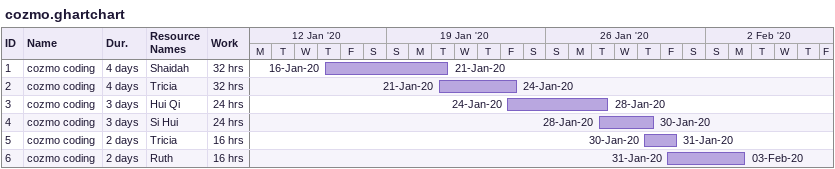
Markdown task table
cozmo.ghartchart

| ID | Task | Duration | Start | Finish | Resources | Work (h) |
|---|---|---|---|---|---|---|
| 1 | cozmo coding | 4d | 2020-01-16 | 2020-01-21 | Shaidah | 32 |
| 2 | cozmo coding | 4d | 2020-01-21 | 2020-01-24 | Tricia | 32 |
| 3 | cozmo coding | 3d | 2020-01-24 | 2020-01-28 | Hui Qi | 24 |
| 4 | cozmo coding | 3d | 2020-01-28 | 2020-01-30 | Si Hui | 24 |
| 5 | cozmo coding | 2d | 2020-01-30 | 2020-01-31 | Tricia | 16 |
| 6 | cozmo coding | 2d | 2020-01-31 | 2020-02-03 | Ruth | 16 |
